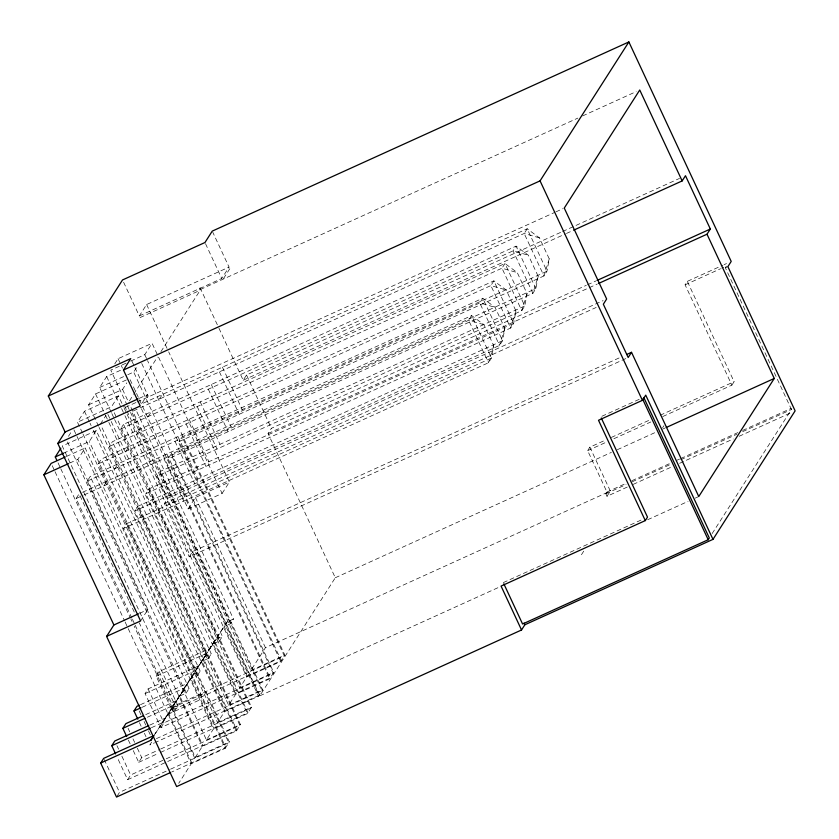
<?xml version="1.0" encoding="UTF-8"?>
<svg xmlns="http://www.w3.org/2000/svg" width="839" height="839" viewBox="0 0 839 839"><rect width="100%" height="100%" fill="white"/><g stroke="black" fill="none" stroke-linecap="round" stroke-linejoin="round"><path stroke-width="0.63" stroke-dasharray="4.2 3.15" d="M82.589 492.262L471.675 315.6L483.956 324.683L493.752 345.689L491.476 358.054L488.466 362.752L123.627 528.402L225.764 747.455L171.796 771.964M151.45 727.686L161.948 722.924L179.808 696.034L186.069 693.182L87.214 481.177L90.224 476.468L482.782 298.233L495.052 307.326L504.847 328.332L502.571 340.686L499.562 345.395L134.722 511.035L236.871 730.087L127.633 779.683L117.25 757.418M147.381 717.209L173.054 705.557L190.904 678.667L197.175 675.815L98.31 463.81L101.32 459.101L493.877 280.866L506.158 289.958L515.954 310.965L513.678 323.319L510.668 328.028L145.829 493.678L247.966 712.72L159.892 752.709M142.148 707.267L184.15 688.19L202.01 661.3L208.282 658.458L109.416 446.442L112.426 441.733L504.984 263.509L517.254 272.591L527.049 293.598L524.774 305.952L521.764 310.661L156.924 476.311L259.073 695.363L155.708 742.284M538.156 276.23L535.88 288.595L532.87 293.293L168.031 458.943L270.168 677.996L160.931 727.591L145.084 693.601L148.094 688.903L198.256 666.124L216.116 639.234L222.387 636.381L123.522 424.377L516.079 246.142L528.36 255.234L538.156 276.23L532.87 293.293L513.069 250.851L516.079 246.142L535.88 288.595L171.041 454.235L168.031 458.943M139.295 398.336L147.538 394.603L141.571 403.926L527.186 228.774L539.456 237.867L549.251 258.873L546.976 271.228L543.966 275.937L179.127 441.576L281.275 660.629L172.037 710.224L156.19 676.244L159.19 671.536L209.362 648.757L227.212 621.867L233.483 619.014L136.285 410.565M493.752 345.689L488.466 362.752L468.665 320.299L471.675 315.6L491.476 358.054L126.637 523.693L123.627 528.402M504.847 328.332L499.562 345.395L479.772 302.942L482.782 298.233L502.571 340.686L137.732 506.337L134.722 511.035M515.954 310.965L510.668 328.028L490.867 285.575L493.877 280.866L513.678 323.319L148.839 488.969L145.829 493.678M527.049 293.598L521.764 310.661L501.974 268.207L504.984 263.509L524.774 305.952L159.934 471.602L156.924 476.311M549.251 258.873L543.966 275.937L524.176 233.483L527.186 228.774L546.976 271.228L182.136 436.878L179.127 441.576M123.616 282.261L139.316 315.936L146.615 304.526L229.047 267.096L212.802 232.267M68.473 436.301L71.965 430.837M82.463 432.903L77.482 422.216L84.466 411.288L118.456 395.861L123.438 406.548M98.551 426.222L88.588 404.849L95.562 393.931L128.377 379.029M111.314 412.421L99.684 387.482L106.668 376.564L121.907 369.642M114.765 363.895L118.079 358.704L152.069 343.277L222.104 493.458L188.114 508.895L141.246 408.373M69.647 463.086L77.849 459.363L85.148 447.953L225.209 748.325L191.229 763.752L178.717 783.322M63.481 453.217L89.27 441.513L96.254 430.585L236.315 730.958L202.325 746.385L195.34 757.313L134.188 626.167M100.365 424.146L105.955 415.41M118.456 395.861L111.472 406.779L77.482 422.216M88.588 404.849L122.567 389.422L126.762 382.867M127.811 374.708L133.674 372.055L137.858 365.5M130.706 361.074L144.769 354.687L152.069 343.277M129.437 400.906L132.94 395.431M133.642 394.33L157.449 357.099M160.952 351.625L200.794 289.298L577.861 118.1M131.891 618.165L76.108 498.534L79.118 493.835L98.446 535.282M145.084 693.601L195.256 670.822L213.106 643.933L219.378 641.09L120.512 429.075L123.522 424.377M139.316 315.936L221.748 278.506L229.047 267.096M229.813 268.721L223.143 279.146L222.387 277.51M103.826 485.949L106.836 481.25M114.933 468.592L117.942 463.883M126.028 451.225L129.038 446.516M137.135 433.857L140.144 429.149M148.23 416.49L151.24 411.792M159.337 399.133L162.347 394.424M625.8 358.589L189.226 556.813L164.371 503.505L167.706 498.303L603.084 300.624M218.958 328.259L243.195 380.224L246.519 375.012L561.427 232.036M188.114 508.895L195.414 497.475L229.393 482.047L168.691 351.866M140.585 620.965L147.884 609.554L77.849 459.363M222.104 493.458L229.393 482.047M189.226 556.813L192.561 551.601L619.591 357.718M192.561 551.601L259.807 695.825L335.296 577.746L268.05 433.522L271.375 428.31L586.283 285.333M161.948 722.924L182.808 691.326L189.079 688.473L90.224 476.468M173.054 705.557L193.914 673.958L200.185 671.116L101.32 459.101M184.15 688.19L205.01 656.591L211.281 653.749L112.426 441.733M195.256 670.822L198.256 666.124M156.19 676.244L206.352 653.466L209.362 648.757M182.808 691.326L179.808 696.034L202.881 745.514M193.914 673.958L190.904 678.667L213.987 728.158M205.01 656.591L202.01 661.3L225.083 710.79M216.116 639.234L213.106 643.933L236.189 693.423M227.212 621.867L206.352 653.466M117.135 796.106L119.537 792.341L169.405 769.699M127.633 779.683L130.643 774.984L165.073 759.347M133.265 750.601L138.729 762.326L141.739 757.617L159.546 749.531M151.639 742.137L149.835 744.959L154.533 742.819M160.931 727.591L163.941 722.882L273.178 673.287L171.041 454.235M172.037 710.224L175.047 705.526L284.285 655.92L182.136 436.878M155.131 733.831L168.702 713.391L174.973 710.549L177.983 705.84L139.316 622.937M186.069 693.182L189.079 688.473M197.175 675.815L200.185 671.116M208.282 658.458L211.281 653.749M219.378 641.09L222.387 636.381M247.285 676.066L224.212 626.576L230.484 623.723L233.483 619.014M67.487 441.954L206.446 739.946L213.431 729.028L247.411 713.59L251.532 707.151L117.009 418.651M83.019 434.088L217.542 722.578L224.527 711.661L258.517 696.223L262.638 689.784L129.772 404.849M99.096 427.408L228.648 705.221L235.633 694.293L269.613 678.866L273.734 672.417L133.674 372.055M114.628 419.542L239.744 687.854L246.729 676.926L280.719 661.499L284.841 655.06L147.538 360.623M127.392 405.74L250.851 670.487L265.439 647.666L610.341 491.067L589.869 447.177L605.37 440.139M225.209 748.325L229.33 741.875L89.27 441.513M236.315 730.958L240.436 724.518L100.921 425.331M662.747 416.553L731.881 385.164L685.096 284.83L687.319 281.359L722.903 265.197M627.247 487.081L607.006 496.279L605.842 493.772L606.954 492.032L587.646 450.648L589.869 447.177M712.122 533.594L791.46 409.495L725.368 267.777L726.48 266.036L721.75 268.186M607.006 496.279L610.341 491.067M581.458 554.715L584.626 549.755M662.653 427.712L663.922 425.73M731.881 385.164L734.104 381.693L687.319 281.359M153.852 735.583L171.712 708.693L177.983 705.84M582.623 115.929L636.182 91.619M140.082 317.562L200.154 290.294L199.399 288.658M126.018 363.203L110.79 370.125L126.836 404.545M99.684 387.482L126.637 375.243M125.305 407.376L135.897 402.563M137.072 402.028L554.726 212.403M555.911 211.858L563.074 208.617M96.254 430.585L62.264 446.023L202.325 746.385M120.512 429.075L513.069 250.851L528.36 255.234M66.396 456.468L85.148 447.953M562.623 231.491L679.517 178.413M243.195 380.224L565.255 233.997M566.451 233.452L572.408 230.746M109.416 446.442L501.974 268.207L517.254 272.591M98.31 463.81L490.867 285.575L506.158 289.958M87.214 481.177L479.772 302.942L495.052 307.326M76.108 498.534L83.04 495.388M84.194 494.863L468.665 320.299L483.956 324.683M587.478 284.799L595.826 281.002M268.05 433.522L597.263 284.043M164.371 503.505L596.172 307.452M724.088 264.663L726.469 263.582M685.096 284.83L720.575 268.721M725.368 267.777L727.885 266.634M139.683 613.278L147.884 609.554M601.909 416.259L639.748 399.081M611.327 437.434L650.665 419.573M660.199 415.242L734.104 381.693M587.646 450.648L606.723 441.985M613.875 438.734L650.823 421.965M335.296 577.746L611.4 452.389M617.347 449.694L656.622 431.854M662.569 429.159L664.949 428.079M606.954 492.032L625.988 483.39M631.935 480.684L670.015 463.401M677.146 460.16L679.527 459.08M680.723 458.534L737.838 432.609M742.599 430.449L791.376 408.299M140.491 704.676L187.16 683.491M605.842 493.772L626.072 484.585M632.019 481.88L671.284 464.051M680.796 459.73L736.726 434.34M742.672 431.645L791.46 409.495M633.204 484.386L672.5 466.547M679.642 463.296L733.223 438.975M739.169 436.27L791.565 412.484M145.724 714.618L176.054 700.848M250.851 670.487L284.841 655.06M172.268 707.822L206.258 692.385M168.146 714.262L202.136 698.835M149.793 725.106L164.958 718.215M239.744 687.854L273.734 672.417M228.648 705.221L262.638 689.784M156.4 738.635L262.083 690.654L159.934 471.602M503.285 582.612L642.747 519.299M259.807 695.825L500.212 586.681M647.677 519.719L688.074 501.376M695.206 498.146L698.772 496.52M217.542 722.578L251.532 707.151M160.742 748.986L250.976 708.022L148.839 488.969M138.729 762.326L158.718 753.244M206.446 739.946L240.436 724.518M166.258 758.802L239.881 725.378L137.732 506.337M195.34 757.313L229.33 741.875M170.59 769.164L228.774 742.746L126.637 523.693M539.456 237.867L524.176 233.483L131.618 411.718L230.484 623.723M205.513 243.677L221.748 278.506M246.519 375.012L271.375 428.31M200.028 287.662L218.413 327.084M222.419 367.146L242.209 409.6M219.409 371.855L239.209 414.309M211.313 384.514L231.113 426.967M208.313 389.223L228.103 431.666M200.217 401.881L220.007 444.324M197.207 406.579L217.007 449.033M146.615 304.526L168.136 350.681M189.111 419.238L208.911 461.691M186.101 423.947L205.901 466.4M144.769 354.687L146.993 359.438M178.015 436.605L197.805 479.059M141.76 363.507L280.719 661.499M175.005 441.314L194.795 483.767M131.828 360.927L148.293 396.228M195.414 497.475L265.439 647.666M146.898 395.589L147.664 397.225M166.909 453.972L186.709 496.426M130.108 379.679L132.877 385.615M133.432 386.8L138.97 398.682M139.515 399.867L269.613 678.866M118.079 358.704L122.494 368.164M163.899 458.681L183.699 501.124M122.567 389.422L129.216 403.664M124.539 405.74L126.406 409.736M126.951 410.921L167.706 498.303M123.994 407.733L258.517 696.223M106.668 376.564L121.057 407.429M121.613 408.614L124.382 414.55M124.938 415.745L246.729 676.926M114.24 412.715L116.453 417.465M111.86 413.606L114.083 418.357M107.906 414.414L110.675 420.349M111.23 421.535L247.411 713.59M95.562 393.931L104.98 414.109M105.525 415.295L108.294 421.23M108.85 422.416L235.633 694.293M84.466 411.288L89.448 421.975M90.004 423.16L91.105 425.541M93.318 430.281L224.527 711.661M73.916 429.841L213.431 729.028M99.002 536.467L128.828 600.43M129.374 601.615L134.901 613.456M159.19 671.536L175.047 705.526M132.447 619.35L134.66 624.08M135.205 625.265L174.973 710.549M58.038 462.855L60.251 467.596M60.796 468.781L130.328 617.882M130.884 619.067L131.985 621.437M194.784 758.183L171.712 708.693L168.702 713.391L191.774 762.882M52.259 465.75L54.472 470.48M55.028 471.665L124.55 620.776M125.105 621.961L191.229 763.752M148.094 688.903L163.941 722.882M139.18 710.948L141.361 715.636M144.098 721.498L145.734 725.011M148.472 730.874L150.653 735.562M139.452 722.694L141.088 726.207M144.371 733.234L146.007 736.757M128.073 728.315L129.72 731.828M132.992 738.865L134.639 742.379M137.365 748.241L141.739 757.617M128.346 740.05L130.538 744.738M116.978 745.682L118.614 749.196M121.896 756.233L130.643 774.984M104.235 759.526L119.537 792.341"/><path stroke-width="1.26" d="M106.595 636.392L140.585 620.965L57.807 443.432L65.106 432.022L48.316 396.029L122.536 279.943L204.968 242.513L212.267 231.103L628.872 41.95L731.209 261.422L727.885 266.634L795.131 410.858L712.982 539.362L524.857 624.772L521.533 629.984L176.63 786.573L106.595 636.392L113.894 624.982L138.508 613.802M113.894 624.982L43.869 474.801L51.158 463.38L65.222 457.003M56.937 460.496L55.28 456.94L60.869 448.204M57.807 443.432L140.239 406.013L123.459 370.02L130.748 358.61L48.316 396.029M100.68 763.06L103.69 758.362L153.852 735.583L150.852 740.281L100.68 763.06L116.527 797.05L170.611 772.488M115.604 753.904L111.786 745.703L114.786 740.994L148.629 725.63M126.71 736.537L122.882 728.336L125.892 723.627L143.396 715.677M137.806 719.17L133.988 710.969L136.988 706.26L139.326 705.2M123.459 370.02L540.064 180.867L628.872 41.95M573.603 230.201L682.149 180.92L685.484 175.708L710.339 229.016L707.004 234.217L598.459 283.509M707.004 234.217L774.261 378.452L698.772 496.52L631.515 352.296L628.191 357.508L603.335 304.211L606.66 298.999L564.269 208.072L639.748 89.993L682.149 180.92M521.533 629.984L501.061 586.083L645.296 520.6L598.511 420.276L642.401 400.339L645.736 395.127L712.982 539.362M645.296 520.6L647.509 517.128L601.28 417.979M503.83 583.797L522.582 624.006L708.2 539.729L709.312 537.988L643.775 397.455M150.852 740.281L153.705 735.981M65.106 432.022L138.12 398.871M55.28 456.94L63.481 453.217M43.869 474.801L68.473 463.621M597.022 280.457L710.339 229.016M626.743 354.467L631.515 352.296M666.135 427.533L774.261 378.452M133.988 710.969L140.983 707.791M122.882 728.336L145.053 718.268M111.786 745.703L150.286 728.221M642.664 399.186L708.2 539.729M540.064 180.867L642.401 400.339M524.081 623.104L524.857 624.772"/></g></svg>
